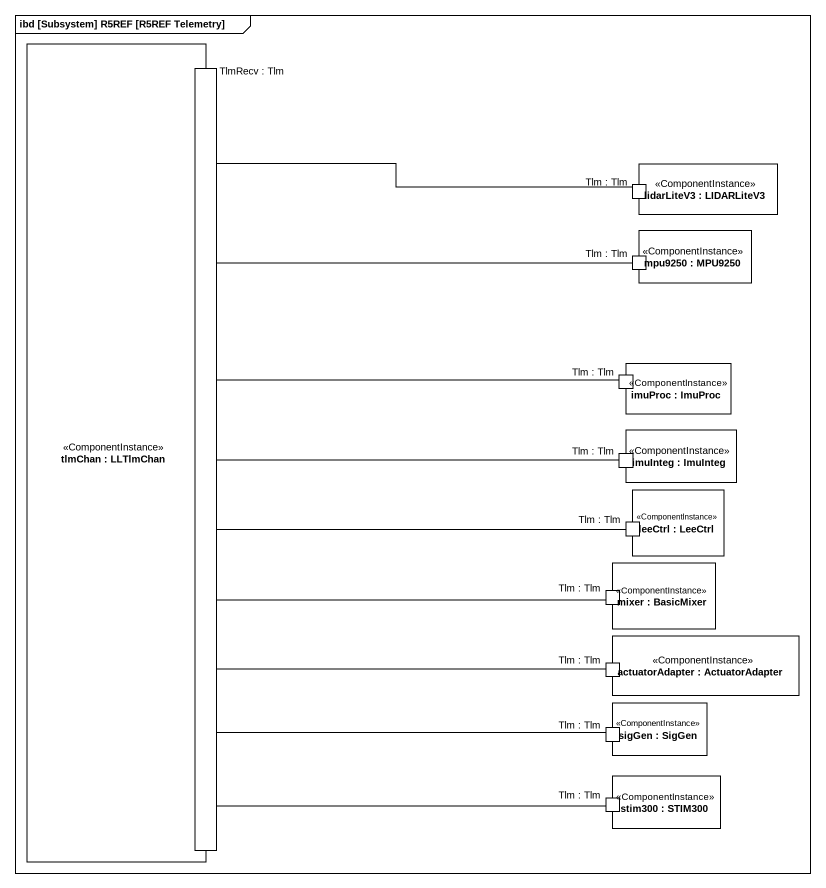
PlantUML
@startuml
mainframe ibd [Subsystem] R5REF [R5REF Telemetry]
rectangle "tlmChan : LLTlmChan" as tlmChan <<ComponentInstance>> {
  port "TlmRecv : Tlm" as TlmRecv_Tlm
}
rectangle "lidarLiteV3 : LIDARLiteV3" as lidarLiteV3 <<ComponentInstance>> {
  port "Tlm : Tlm" as Tlm_Tlm
}
rectangle "mpu9250 : MPU9250" as mpu9250 <<ComponentInstance>> {
  port "Tlm : Tlm" as Tlm_Tlm_2
}
rectangle "imuProc : ImuProc" as imuProc <<ComponentInstance>> {
  port "Tlm : Tlm" as Tlm_Tlm_3
}
rectangle "imuInteg : ImuInteg" as imuInteg <<ComponentInstance>> {
  port "Tlm : Tlm" as Tlm_Tlm_4
}
rectangle "leeCtrl : LeeCtrl" as leeCtrl <<ComponentInstance>> {
  port "Tlm : Tlm" as Tlm_Tlm_5
}
rectangle "mixer : BasicMixer" as mixer <<ComponentInstance>> {
  port "Tlm : Tlm" as Tlm_Tlm_6
}
rectangle "actuatorAdapter : ActuatorAdapter" as actuatorAdapter <<ComponentInstance>> {
  port "Tlm : Tlm" as Tlm_Tlm_7
}
rectangle "sigGen : SigGen" as sigGen <<ComponentInstance>> {
  port "Tlm : Tlm" as Tlm_Tlm_8
}
rectangle "stim300 : STIM300" as stim300 <<ComponentInstance>> {
  port "Tlm : Tlm" as Tlm_Tlm_9
}
TlmRecv_Tlm -right- Tlm_Tlm_6
Tlm_Tlm -- TlmRecv_Tlm
Tlm_Tlm_2 -left- TlmRecv_Tlm
Tlm_Tlm_3 -left- TlmRecv_Tlm
Tlm_Tlm_4 -left- TlmRecv_Tlm
Tlm_Tlm_5 -left- TlmRecv_Tlm
Tlm_Tlm_7 -left- TlmRecv_Tlm
Tlm_Tlm_8 -up- TlmRecv_Tlm
Tlm_Tlm_9 -up- TlmRecv_Tlm
@enduml
